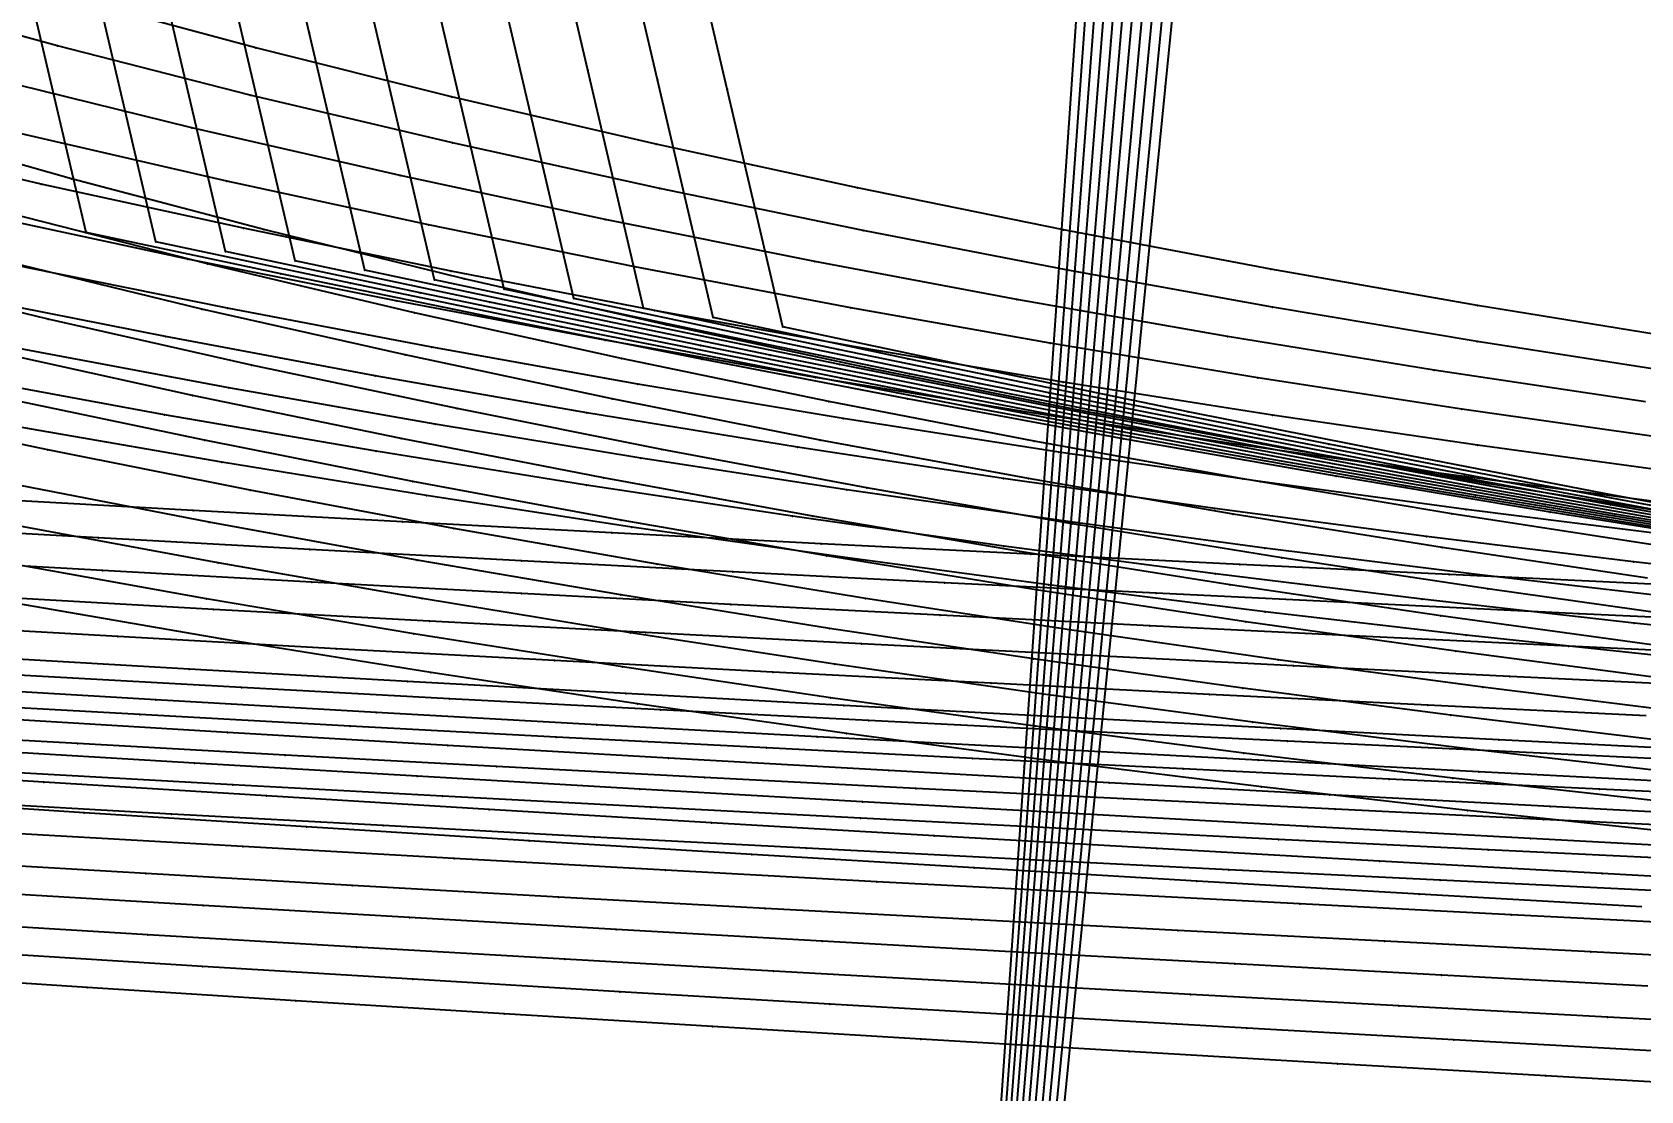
# Model space of a CAD drawing. Extents: x -2408 to 1029, y -526 to 2095.
# Drawn here: x -524.5 to -407.2, y 717.1 to 794.3 of the extents above; entities that cross this region are included whole.
import ezdxf

# ---------------------------------------------------------------- set-up
doc = ezdxf.new("R2010")
doc.units = 0

# ---------------------------------------------------------------- blocks, each defined once
blk = doc.blocks.new(' -30')
at = {"layer": '1'}
for points in [[(-396.053659, 931.804452), (-411.403685, 934.26337), (-426.274865, 936.835461), (-441.581577, 939.689385), (-456.380685, 942.648381), (-471.413172, 945.853884), (-486.126893, 949.211862), (-500.740444, 952.800437), (-514.771686, 956.508654), (-528.17532, 960.30917), (-541.314227, 964.2933), (-555.126614, 968.744174), (-569.740519, 973.715217), (-583.957737, 978.779047)], [(-823.13305, 280.194691), (-838.308092, 280.90181), (-853.695957, 281.63683), (-868.869309, 282.379407), (-884.255389, 283.150527), (-899.427008, 283.928857), (-914.811212, 284.736362), (-929.981001, 285.55068), (-945.363241, 286.394851), (-960.743683, 287.25764), (-963.327179, 287.404404), (-976.123836, 288.13901), (-991.099742, 289.014787), (-1006.47788, 289.931065), (-1021.716095, 290.854397)]]:
    blk.add_lwpolyline(points, dxfattribs=at)
at = {"layer": '14'}
for points in [[(-397.404225, 944.866379), (-412.236711, 947.281491), (-427.323349, 949.931627), (-442.44033, 952.79284), (-457.450906, 955.84313), (-472.142353, 959.03132), (-487.065367, 962.493344), (-501.333273, 966.054996), (-514.185635, 969.509442), (-527.138064, 973.245119), (-540.608778, 977.389345), (-554.715743, 981.995033), (-569.19848, 986.9827), (-583.328373, 992.069288)], [(-826.64904, 293.070568), (-841.915902, 293.786813), (-857.181859, 294.520879), (-872.446892, 295.272833), (-887.710977, 296.042747), (-902.974095, 296.830689), (-918.236184, 297.636729), (-933.497299, 298.460939), (-948.757382, 299.303388), (-962.604523, 300.083733), (-964.01641, 300.164145), (-981.023189, 301.145206), (-996.243732, 302.041932), (-1011.349801, 302.947855)]]:
    blk.add_lwpolyline(points, dxfattribs=at)
at = {"layer": '2'}
blk.add_point((-336.560745, -221.276855), dxfattribs=at)
blk.add_point((-336.560745, -221.276855), dxfattribs=at)
at = {"layer": '3'}
for p in [(-501.333273, 966.054996), (-487.065367, 962.493344), (-472.142353, 959.03132), (-514.771686, 956.508654), (-457.450906, 955.84313), (-500.740444, 952.800437), (-442.44033, 952.79284), (-486.126893, 949.211862), (-427.323349, 949.931627), (-412.236711, 947.281491), (-471.413172, 945.853884), (-456.380685, 942.648381), (-441.581577, 939.689385), (-426.274865, 936.835461), (-411.403685, 934.26337), (-933.497299, 298.460939), (-918.236184, 297.636729), (-902.974095, 296.830689), (-887.710977, 296.042747), (-872.446892, 295.272833), (-857.181859, 294.520879), (-841.915902, 293.786813), (-929.981001, 285.55068), (-914.811212, 284.736362), (-899.427008, 283.928857), (-884.255389, 283.150527), (-868.869309, 282.379407), (-853.695957, 281.63683), (-838.308092, 280.90181), (-322.368478, -224.291877), (-265.77405, -225.938686), (-306.992465, -227.457526), (-291.672102, -230.516738), (-276.671849, -233.412617), (-260.948985, -236.325204), (-245.413768, -239.056234), (-229.812285, -241.661319), (-267.028291, -244.076713), (-268.148308, -260.273691), (-269.386474, -278.179268)]:
    blk.add_point(p, dxfattribs=at)
at = {"layer": '8'}
for points in [[(-249.091949, 15.307263), (-250.517034, -5.301401), (-251.7552, -23.206977), (-252.875217, -39.403948), (-254.129457, -57.541968), (-255.491074, -77.232818), (-256.933227, -98.088314), (-258.429068, -119.720211), (-259.951754, -141.740336), (-261.474439, -163.760443), (-262.970281, -185.392358), (-264.412433, -206.247836), (-265.77405, -225.938686), (-267.028291, -244.076713), (-268.148308, -260.273691), (-269.386474, -278.179268), (-270.434573, -293.336208), (-270.811558, -298.787918)], [(-336.560745, -221.276855), (-340.616566, -203.935458), (-344.339424, -188.01771), (-347.906597, -172.765615), (-351.629455, -156.847865), (-355.048966, -142.227126), (-355.685272, -139.506483)], [(-166.634769, -251.123543), (-182.830753, -248.856042), (-198.130621, -246.609965), (-213.177537, -244.311816), (-229.812285, -241.661319), (-245.413768, -239.056234), (-260.948985, -236.325204), (-276.671849, -233.412617), (-291.672102, -230.516738), (-306.992465, -227.457526), (-322.368478, -224.291877), (-336.560745, -221.276855)]]:
    blk.add_lwpolyline(points, dxfattribs=at)
blk = doc.blocks.new(' -31')
at = {"layer": '1'}
for points in [[(-398.829462, 929.710128), (-414.104112, 932.080051), (-429.340398, 934.632458), (-444.573538, 937.382133), (-459.532115, 940.276712), (-474.660789, 943.4037), (-489.745621, 946.738157), (-504.847878, 950.31615), (-519.244453, 953.981276), (-532.483017, 957.599548), (-546.168244, 961.610386), (-560.347986, 966.041115), (-574.789409, 970.814433), (-589.384613, 975.878556)], [(-815.923408, 277.448584), (-830.949565, 278.148891), (-846.294832, 278.880578), (-861.319423, 279.613387), (-876.663651, 280.378803), (-891.686577, 281.145113), (-907.02969, 281.945307), (-922.050825, 282.746123), (-937.392746, 283.582062), (-952.411943, 284.418389), (-967.856844, 285.297319), (-968.425064, 285.330029), (-982.873946, 286.170219), (-997.985334, 287.066471), (-1013.000426, 287.973625)]]:
    blk.add_lwpolyline(points, dxfattribs=at)
at = {"layer": '14'}
for points in [[(-396.963772, 942.272319), (-412.258262, 944.64703), (-427.195375, 947.150038), (-442.100141, 949.837558), (-457.037814, 952.72937), (-471.868929, 955.798982), (-486.989281, 959.135682), (-501.729823, 962.619821), (-515.796799, 966.197261), (-529.017298, 969.817513), (-542.340669, 973.724314), (-556.197772, 978.04769), (-570.71022, 982.841463), (-585.017713, 987.808352)], [(-816.991055, 290.211347), (-832.422151, 290.932552), (-847.852374, 291.670628), (-863.281695, 292.425844), (-878.710086, 293.198464), (-894.137517, 293.988756), (-909.563961, 294.796985), (-924.989389, 295.623417), (-940.413771, 296.46832), (-955.837078, 297.331958), (-967.695694, 298.008938), (-971.259283, 298.214599), (-986.267518, 299.092049), (-1001.639416, 300.008829), (-1016.883783, 300.934514)]]:
    blk.add_lwpolyline(points, dxfattribs=at)
at = {"layer": '2'}
blk.add_point((-331.480751, -221.276855), dxfattribs=at)
blk.add_point((-331.480751, -221.276855), dxfattribs=at)
at = {"layer": '3'}
for p in [(-515.796799, 966.197261), (-501.729823, 962.619821), (-486.989281, 959.135682), (-471.868929, 955.798982), (-457.037814, 952.72937), (-504.847878, 950.31615), (-442.100141, 949.837558), (-489.745621, 946.738157), (-427.195375, 947.150038), (-412.258262, 944.64703), (-474.660789, 943.4037), (-459.532115, 940.276712), (-444.573538, 937.382133), (-429.340398, 934.632458), (-414.104112, 932.080051), (-940.413771, 296.46832), (-924.989389, 295.623417), (-909.563961, 294.796985), (-894.137517, 293.988756), (-878.710086, 293.198464), (-863.281695, 292.425844), (-847.852374, 291.670628), (-832.422151, 290.932552), (-937.392746, 283.582062), (-922.050825, 282.746123), (-907.02969, 281.945307), (-891.686577, 281.145113), (-876.663651, 280.378803), (-861.319423, 279.613387), (-846.294832, 278.880578), (-830.949565, 278.148891), (-264.425436, -214.549616), (-317.288484, -224.291877), (-301.912471, -227.457526), (-286.592108, -230.516738), (-271.591854, -233.412617), (-265.855252, -234.194881), (-255.868991, -236.325204), (-240.333774, -239.056234), (-224.732291, -241.661319), (-267.159901, -252.120389), (-268.310493, -267.929205)]:
    blk.add_point(p, dxfattribs=at)
at = {"layer": '8'}
for points in [[(-247.440948, 18.812463), (-248.974359, -2.25617), (-250.306644, -20.561388), (-251.511798, -37.119862), (-252.861378, -55.662707), (-254.326498, -75.793048), (-255.878275, -97.114022), (-257.487822, -119.228744), (-259.126252, -141.740322), (-260.220324, -156.772558), (-261.305836, -171.687183), (-262.899335, -193.581419), (-264.425436, -214.549616), (-265.855252, -234.194881), (-267.159901, -252.120389), (-268.310493, -267.929205), (-269.555052, -285.029088), (-270.549095, -298.686962), (-270.811558, -302.293129)], [(-331.480751, -221.276855), (-335.536572, -203.935458), (-339.259429, -188.01771), (-342.826603, -172.765615), (-346.54946, -156.847865), (-349.968972, -142.227126), (-350.605278, -139.506483)], [(-161.554775, -251.123543), (-177.750759, -248.856042), (-193.050627, -246.609965), (-208.097543, -244.311816), (-224.732291, -241.661319), (-240.333774, -239.056234), (-255.868991, -236.325204), (-271.591854, -233.412617), (-286.592108, -230.516738), (-301.912471, -227.457526), (-317.288484, -224.291877), (-331.480751, -221.276855)]]:
    blk.add_lwpolyline(points, dxfattribs=at)
blk = doc.blocks.new(' -32')
at = {"layer": '1'}
for points in [[(-399.844287, 927.384717), (-414.803302, 929.614027), (-430.051563, 932.063891), (-444.974561, 934.643978), (-460.159516, 937.459765), (-475.329718, 940.46866), (-490.438671, 943.667962), (-505.246509, 947.01138), (-520.259273, 950.641022), (-534.100492, 954.235688), (-547.398689, 957.94196), (-561.10481, 962.021127), (-575.21923, 966.479684), (-589.872546, 971.357826)], [(-819.647727, 275.208778), (-835.059173, 275.939517), (-850.225541, 276.673821), (-865.636636, 277.435861), (-880.801455, 278.201807), (-896.212141, 278.99698), (-911.375219, 279.796369), (-926.785364, 280.626483), (-941.946547, 281.461052), (-956.984562, 282.306893), (-972.143688, 283.178197), (-973.526001, 283.258591), (-987.301727, 284.068227), (-1002.509101, 284.979815), (-1017.665, 285.905585)]]:
    blk.add_lwpolyline(points, dxfattribs=at)
at = {"layer": '14'}
for points in [[(-399.971671, 940.234413), (-415.383167, 942.557516), (-430.463586, 945.010559), (-445.815583, 947.699182), (-460.565213, 950.47251), (-475.844833, 953.545542), (-490.789908, 956.749211), (-505.984376, 960.227143), (-520.489401, 963.793843), (-534.125688, 967.402369), (-547.869195, 971.30855), (-562.163671, 975.645597), (-576.51792, 980.265068), (-591.27833, 985.269421)], [(-817.920583, 287.841749), (-833.196983, 288.564909), (-848.472609, 289.30329), (-863.747389, 290.057343), (-879.021247, 290.827515), (-894.294226, 291.614262), (-909.566251, 292.418033), (-924.837249, 293.239277), (-940.107261, 294.078448), (-955.376213, 294.935996), (-970.64405, 295.81237), (-972.787704, 295.936947), (-988.06349, 296.835856), (-1003.288751, 297.750438), (-1018.398306, 298.674929)]]:
    blk.add_lwpolyline(points, dxfattribs=at)
at = {"layer": '2'}
blk.add_point((-326.400757, -221.276855), dxfattribs=at)
blk.add_point((-326.400757, -221.276855), dxfattribs=at)
at = {"layer": '3'}
for p in [(-505.984376, 960.227143), (-490.789908, 956.749211), (-475.844833, 953.545542), (-460.565213, 950.47251), (-505.246509, 947.01138), (-445.815583, 947.699182), (-430.463586, 945.010559), (-490.438671, 943.667962), (-415.383167, 942.557516), (-475.329718, 940.46866), (-460.159516, 937.459765), (-444.974561, 934.643978), (-430.051563, 932.063891), (-414.803302, 929.614027), (-940.107261, 294.078448), (-924.837249, 293.239277), (-909.566251, 292.418033), (-894.294226, 291.614262), (-879.021247, 290.827515), (-863.747389, 290.057343), (-848.472609, 289.30329), (-833.196983, 288.564909), (-941.946547, 281.461052), (-926.785364, 280.626483), (-911.375219, 279.796369), (-896.212141, 278.99698), (-880.801455, 278.201807), (-865.636636, 277.435861), (-850.225541, 276.673821), (-835.059173, 275.939517), (-263.974293, -216.139193), (-312.208475, -224.291882), (-296.832457, -227.457534), (-281.512092, -230.516747), (-266.511837, -233.412627), (-265.505117, -236.213355), (-250.788973, -236.325215), (-235.253757, -239.056245), (-266.901932, -254.530213), (-268.133807, -270.684167)]:
    blk.add_point(p, dxfattribs=at)
at = {"layer": '8'}
for points in [[(-245.789948, 22.317662), (-247.431685, 0.789055), (-248.858088, -17.915799), (-250.148379, -34.835779), (-251.5933, -53.783461), (-253.161923, -74.35329), (-254.823324, -96.139745), (-256.546576, -118.737277), (-257.7145, -134.052625), (-258.887006, -149.428053), (-260.054931, -164.7434), (-261.20911, -179.878509), (-262.340382, -194.713218), (-263.974293, -216.139193), (-265.505117, -236.213355), (-266.901932, -254.530213), (-268.133807, -270.684167), (-269.466287, -288.157381), (-270.530553, -302.113426), (-270.811558, -305.798321)], [(-326.400757, -221.276855), (-330.456578, -203.935458), (-334.179435, -188.01771), (-337.746609, -172.765615), (-341.469466, -156.847865), (-344.888978, -142.227126), (-345.525284, -139.506483)], [(-156.474762, -251.123543), (-172.670744, -248.856046), (-187.970611, -246.609971), (-203.017526, -244.311824), (-219.652273, -241.661329), (-235.253757, -239.056245), (-250.788973, -236.325215), (-266.511837, -233.412627), (-281.512092, -230.516747), (-296.832457, -227.457534), (-312.208475, -224.291882), (-326.400757, -221.276855)]]:
    blk.add_lwpolyline(points, dxfattribs=at)
blk = doc.blocks.new(' -33')
at = {"layer": '1'}
for points in [[(-396.161124, 924.456386), (-411.471937, 926.602703), (-426.503549, 928.875255), (-441.778957, 931.360131), (-456.754608, 933.976534), (-471.712141, 936.776142), (-486.620633, 939.751851), (-501.61909, 942.930526), (-516.447879, 946.280897), (-531.000714, 949.809138), (-545.149032, 953.489389), (-559.232663, 957.409186), (-573.264929, 961.57915), (-587.762905, 966.154363)], [(-823.870654, 272.99504), (-839.063048, 273.727273), (-854.356761, 274.478567), (-869.649699, 275.244669), (-884.841734, 276.021034), (-900.133067, 276.818529), (-915.325372, 277.62744), (-930.614924, 278.458806), (-945.80732, 279.302658), (-961.094837, 280.170434), (-976.434246, 281.060689), (-978.624878, 281.189423), (-991.71952, 281.967344), (-1007.164945, 282.902977), (-1022.447957, 283.846779)]]:
    blk.add_lwpolyline(points, dxfattribs=at)
at = {"layer": '14'}
for points in [[(-398.165327, 937.546163), (-413.369318, 939.71775), (-428.236572, 942.007384), (-443.388669, 944.516945), (-457.925801, 947.099433), (-473.668786, 950.09661), (-488.719117, 953.158344), (-503.428249, 956.33899), (-518.394975, 959.792511), (-532.655752, 963.323), (-546.027894, 966.87797), (-560.157262, 970.903811), (-574.216292, 975.171093), (-588.977959, 979.915293)], [(-821.735482, 285.607619), (-837.493821, 286.365973), (-853.251364, 287.139351), (-869.007989, 287.928438), (-884.76369, 288.733921), (-900.51842, 289.556488), (-916.272132, 290.396824), (-932.024821, 291.255619), (-947.776362, 292.133555), (-963.526749, 293.03132), (-977.878342, 293.867264), (-979.275935, 293.949603), (-994.644828, 294.866065), (-1010.328878, 295.821017)]]:
    blk.add_lwpolyline(points, dxfattribs=at)
at = {"layer": '2'}
blk.add_point((-321.320724, -221.276855), dxfattribs=at)
blk.add_point((-321.320724, -221.276855), dxfattribs=at)
at = {"layer": '3'}
for p in [(-503.428249, 956.33899), (-488.719117, 953.158344), (-473.668786, 950.09661), (-457.925801, 947.099433), (-516.447879, 946.280897), (-443.388669, 944.516945), (-501.61909, 942.930526), (-428.236572, 942.007384), (-486.620633, 939.751851), (-413.369318, 939.71775), (-471.712141, 936.776142), (-456.754608, 933.976534), (-441.778957, 931.360131), (-426.503549, 928.875255), (-411.471937, 926.602703), (-932.024821, 291.255619), (-916.272132, 290.396824), (-900.51842, 289.556488), (-884.76369, 288.733921), (-869.007989, 287.928438), (-853.251364, 287.139351), (-837.493821, 286.365973), (-930.614924, 278.458806), (-915.325372, 277.62744), (-900.133067, 276.818529), (-884.841734, 276.021034), (-869.649699, 275.244669), (-854.356761, 274.478567), (-839.063048, 273.727273), (-307.128473, -224.291874), (-264.080931, -224.736985), (-291.752464, -227.457523), (-276.432103, -230.516735), (-261.431851, -233.412614), (-245.708988, -236.325202), (-230.173771, -239.056233), (-265.668809, -244.687776), (-267.102846, -262.705647), (-268.350071, -278.376337)]:
    blk.add_point(p, dxfattribs=at)
at = {"layer": '8'}
for points in [[(-244.138947, 25.822864), (-245.889011, 3.834284), (-247.409532, -15.270209), (-248.784961, -32.551696), (-250.325221, -51.904208), (-251.997346, -72.913517), (-253.768371, -95.165453), (-254.987718, -110.485866), (-256.226601, -126.051733), (-257.475252, -141.740326), (-258.723902, -157.42892), (-259.962785, -172.994787), (-261.182132, -188.3152), (-262.372177, -203.26745), (-264.080931, -224.736985), (-265.668809, -244.687776), (-267.102846, -262.705647), (-268.350071, -278.376337), (-269.665469, -294.903566), (-270.811558, -309.303532)], [(-321.320724, -221.276855), (-325.376546, -203.935458), (-329.099403, -188.01771), (-332.666576, -172.765615), (-336.389434, -156.847865), (-339.808945, -142.227126), (-340.445251, -139.506483)], [(-151.394768, -251.123543), (-167.590753, -248.856042), (-182.890622, -246.609964), (-197.937539, -244.311815), (-214.572287, -241.661318), (-230.173771, -239.056233), (-245.708988, -236.325202), (-261.431851, -233.412614), (-276.432103, -230.516735), (-291.752464, -227.457523), (-307.128473, -224.291874), (-321.320724, -221.276855)]]:
    blk.add_lwpolyline(points, dxfattribs=at)
blk = doc.blocks.new(' -34')
at = {"layer": '1'}
for points in [[(-399.514214, 922.532332), (-414.904185, 924.635162), (-430.255784, 926.898214), (-445.596956, 929.331986), (-460.683874, 931.902477), (-475.964371, 934.69203), (-490.718995, 937.562037), (-505.93053, 940.705243), (-520.913507, 944.004726), (-536.03449, 947.564893), (-550.517715, 951.218091), (-564.581737, 955.018842), (-578.356641, 958.999216), (-592.684289, 963.396074)], [(-827.12935, 270.74248), (-842.559285, 271.496821), (-857.967792, 272.263431), (-873.396347, 273.0452), (-888.805845, 273.840977), (-904.232803, 274.653487), (-919.643145, 275.481778), (-935.068277, 276.328321), (-950.479376, 277.192315), (-965.902415, 278.076199), (-980.941786, 278.957607), (-983.722153, 279.122696), (-996.362457, 279.881488), (-1011.407143, 280.801932)]]:
    blk.add_lwpolyline(points, dxfattribs=at)
at = {"layer": '14'}
for points in [[(-397.27343, 935.047198), (-412.229932, 937.082629), (-427.164444, 939.273587), (-442.431576, 941.683226), (-457.313958, 944.204658), (-472.240801, 946.912364), (-487.059718, 949.781816), (-502.20366, 952.901265), (-516.950874, 956.128368), (-531.651047, 959.561811), (-546.292898, 963.232399), (-560.020345, 966.931315), (-573.867632, 970.917508), (-588.30422, 975.33142)], [(-827.553705, 283.477979), (-843.475616, 284.257496), (-859.396668, 285.051278), (-875.316845, 285.860235), (-891.23609, 286.68528), (-907.154347, 287.527322), (-923.071561, 288.387272), (-938.987676, 289.266041), (-954.902674, 290.164542), (-970.816422, 291.083681), (-982.968521, 291.800079), (-986.728904, 292.02437), (-1002.269379, 292.964334), (-1018.08365, 293.940939)]]:
    blk.add_lwpolyline(points, dxfattribs=at)
at = {"layer": '2'}
blk.add_point((-316.240749, -221.276855), dxfattribs=at)
blk.add_point((-316.240749, -221.276855), dxfattribs=at)
at = {"layer": '3'}
for p in [(-516.950874, 956.128368), (-502.20366, 952.901265), (-487.059718, 949.781816), (-472.240801, 946.912364), (-457.313958, 944.204658), (-442.431576, 941.683226), (-505.93053, 940.705243), (-427.164444, 939.273587), (-490.718995, 937.562037), (-412.229932, 937.082629), (-475.964371, 934.69203), (-460.683874, 931.902477), (-445.596956, 929.331986), (-430.255784, 926.898214), (-414.904185, 924.635162), (-938.987676, 289.266041), (-923.071561, 288.387272), (-907.154347, 287.527322), (-891.23609, 286.68528), (-875.316845, 285.860235), (-859.396668, 285.051278), (-843.475616, 284.257496), (-935.068277, 276.328321), (-919.643145, 275.481778), (-904.232803, 274.653487), (-888.805845, 273.840977), (-873.396347, 273.0452), (-857.967792, 272.263431), (-842.559285, 271.496821), (-320.296567, -203.935457), (-261.84979, -204.554513), (-263.072007, -219.318355), (-302.048475, -224.291878), (-286.672459, -227.457528), (-271.352096, -230.51674), (-256.351841, -233.412619), (-240.628978, -236.325205), (-225.093761, -239.056236), (-264.80485, -240.25033), (-266.385993, -259.349846), (-267.780435, -276.194096)]:
    blk.add_point(p, dxfattribs=at)
at = {"layer": '8'}
for points in [[(-242.487946, 29.328063), (-244.346337, 6.879511), (-245.960977, -12.624626), (-247.421543, -30.267621), (-249.057143, -50.024955), (-250.83277, -71.473753), (-252.71342, -94.191172), (-254.008244, -109.832075), (-255.323811, -125.723547), (-256.649752, -141.740332), (-257.975693, -157.757118), (-259.29126, -173.64859), (-260.586084, -189.289493), (-261.84979, -204.554513), (-263.072007, -219.318355), (-264.80485, -240.25033), (-266.385993, -259.349846), (-267.780435, -276.194096), (-268.953167, -290.36018), (-270.11142, -304.351371), (-270.811558, -312.808723)], [(-316.240749, -221.276855), (-320.296567, -203.935457), (-324.019421, -188.017707), (-327.586591, -172.765611), (-331.309445, -156.847861), (-334.728952, -142.227123), (-335.365257, -139.506483)], [(-146.314764, -251.123543), (-162.510747, -248.856043), (-177.810615, -246.609965), (-192.85753, -244.311817), (-209.492278, -241.66132), (-225.093761, -239.056236), (-240.628978, -236.325205), (-256.351841, -233.412619), (-271.352096, -230.51674), (-286.672459, -227.457528), (-302.048475, -224.291878), (-316.240749, -221.276855)]]:
    blk.add_lwpolyline(points, dxfattribs=at)
blk = doc.blocks.new(' -35')
at = {"layer": '1'}
for points in [[(-398.82035, 920.106373), (-413.806398, 922.061178), (-429.117689, 924.214545), (-444.394414, 926.525972), (-459.656309, 929.005658), (-474.652752, 931.615779), (-489.854663, 934.440074), (-505.039792, 937.44282), (-520.171583, 940.621769), (-535.139632, 943.962219), (-550.179271, 947.552343), (-564.687605, 951.275287), (-579.084588, 955.230128), (-593.413641, 959.423363)], [(-821.976648, 268.197837), (-837.401858, 268.977573), (-852.805685, 269.769164), (-868.22956, 270.575636), (-883.634603, 271.395855), (-899.056869, 272.232659), (-914.463003, 273.085155), (-929.883364, 273.955878), (-945.290388, 274.844118), (-960.708578, 275.752349), (-976.169137, 276.683642), (-978.690796, 276.837521), (-991.584844, 277.632981), (-1006.635907, 278.579462), (-1022.04916, 279.567721)]]:
    blk.add_lwpolyline(points, dxfattribs=at)
at = {"layer": '14'}
for points in [[(-399.50526, 932.993672), (-414.870026, 935.023422), (-430.212965, 937.211806), (-445.20275, 939.511353), (-460.495367, 942.028679), (-475.834789, 944.735337), (-491.0641, 947.608372), (-506.25921, 950.66034), (-521.098031, 953.822349), (-536.213614, 957.25268), (-551.27341, 960.91653), (-565.396014, 964.608791), (-579.64267, 968.598995), (-594.495935, 973.029855)], [(-822.379635, 280.934034), (-838.296942, 281.739734), (-854.213423, 282.559297), (-870.129014, 283.393713), (-886.043694, 284.243975), (-901.957324, 285.111069), (-917.869881, 285.995987), (-933.781303, 286.899721), (-949.691567, 287.823262), (-965.600536, 288.767596), (-977.915268, 289.51355), (-983.780599, 289.873569), (-998.494679, 290.790191), (-1014.308419, 291.795327)]]:
    blk.add_lwpolyline(points, dxfattribs=at)
at = {"layer": '2'}
blk.add_point((-311.160736, -221.276855), dxfattribs=at)
blk.add_point((-311.160736, -221.276855), dxfattribs=at)
at = {"layer": '3'}
for p in [(-506.25921, 950.66034), (-491.0641, 947.608372), (-475.834789, 944.735337), (-460.495367, 942.028679), (-445.20275, 939.511353), (-505.039792, 937.44282), (-430.212965, 937.211806), (-414.870026, 935.023422), (-489.854663, 934.440074), (-474.652752, 931.615779), (-459.656309, 929.005658), (-444.394414, 926.525972), (-429.117689, 924.214545), (-413.806398, 922.061178), (-933.781303, 286.899721), (-917.869881, 285.995987), (-901.957324, 285.111069), (-886.043694, 284.243975), (-870.129014, 283.393713), (-854.213423, 282.559297), (-838.296942, 281.739734), (-929.883364, 273.955878), (-914.463003, 273.085155), (-899.056869, 272.232659), (-883.634603, 271.395855), (-868.22956, 270.575636), (-852.805685, 269.769164), (-837.401858, 268.977573), (-315.216557, -203.935458), (-261.980308, -213.446678), (-296.96848, -224.291875), (-281.592471, -227.457524), (-263.247697, -228.209348), (-266.272111, -230.516736), (-251.271859, -233.412615), (-235.548997, -236.325202), (-265.032149, -248.994827), (-266.643717, -267.766516)]:
    blk.add_point(p, dxfattribs=at)
at = {"layer": '8'}
for points in [[(-240.836945, 32.833264), (-242.44851, 14.061596), (-244.044753, -4.531601), (-245.520477, -21.720981), (-247.193789, -41.211876), (-249.027639, -62.572738), (-250.984981, -85.37205), (-252.340186, -101.157612), (-253.722836, -117.262846), (-255.121949, -133.559853), (-256.526553, -149.92081), (-257.925666, -166.217818), (-259.308315, -182.323052), (-260.663519, -198.108596), (-261.980308, -213.446678), (-263.247697, -228.209348), (-265.032149, -248.994827), (-266.643717, -267.766516), (-268.045345, -284.092825), (-269.523585, -301.311504), (-270.725571, -315.31235), (-270.811558, -316.313934)], [(-311.160736, -221.276855), (-315.216557, -203.935458), (-318.939414, -188.01771), (-322.506588, -172.765615), (-326.229445, -156.847865), (-329.648957, -142.227126), (-330.285263, -139.506483)], [(-141.23477, -251.123543), (-157.430757, -248.856042), (-172.730628, -246.609964), (-187.777546, -244.311815), (-204.412296, -241.661318), (-220.01378, -239.056233), (-235.548997, -236.325202), (-251.271859, -233.412615), (-266.272111, -230.516736), (-281.592471, -227.457524), (-296.96848, -224.291875), (-311.160736, -221.276855)]]:
    blk.add_lwpolyline(points, dxfattribs=at)
blk = doc.blocks.new(' -36')
at = {"layer": '1'}
for points in [[(-396.395733, 917.519407), (-411.829852, 919.429536), (-426.746109, 921.42217), (-441.971365, 923.609247), (-456.844676, 925.900884), (-472.038766, 928.406724), (-486.859441, 931.017239), (-501.714928, 933.803816), (-516.474197, 936.74178), (-531.401999, 939.886106), (-546.088026, 943.170944), (-560.933354, 946.717948), (-575.51271, 950.448781), (-589.957954, 954.406344)], [(-816.52521, 265.509732), (-831.58075, 266.27441), (-846.6327, 267.049545), (-861.68706, 267.836459), (-876.741146, 268.636017), (-891.794168, 269.44919), (-906.850228, 270.277237), (-921.901515, 271.120735), (-936.959364, 271.981267), (-952.008733, 272.858967), (-967.056983, 273.755495), (-982.220425, 274.679151), (-983.788986, 274.775867), (-997.266246, 275.615844), (-1012.481967, 276.583209)]]:
    blk.add_lwpolyline(points, dxfattribs=at)
at = {"layer": '14'}
for points in [[(-397.588718, 930.452938), (-413.025949, 932.390924), (-428.067692, 934.42966), (-442.750242, 936.567781), (-458.461796, 939.023666), (-473.43249, 941.532095), (-488.453137, 944.221019), (-503.363575, 947.064247), (-517.912664, 950.005968), (-533.463402, 953.339242), (-548.262858, 956.720712), (-563.008501, 960.325957), (-577.495392, 964.129015), (-592.109715, 968.236476)], [(-823.670968, 278.587777), (-839.752134, 279.410694), (-855.832473, 280.246393), (-871.911987, 281.096108), (-887.990566, 281.961069), (-904.068135, 282.842505), (-920.144584, 283.741645), (-936.219915, 284.659723), (-952.294017, 285.597968), (-968.366778, 286.557607), (-983.0056, 287.451363), (-986.733999, 287.682118), (-1001.650603, 288.617989), (-1017.626655, 289.641344)]]:
    blk.add_lwpolyline(points, dxfattribs=at)
at = {"layer": '2'}
blk.add_point((-306.080742, -221.276855), dxfattribs=at)
blk.add_point((-306.080742, -221.276855), dxfattribs=at)
at = {"layer": '3'}
for p in [(-503.363575, 947.064247), (-488.453137, 944.221019), (-473.43249, 941.532095), (-458.461796, 939.023666), (-516.474197, 936.74178), (-442.750242, 936.567781), (-501.714928, 933.803816), (-428.067692, 934.42966), (-413.025949, 932.390924), (-486.859441, 931.017239), (-472.038766, 928.406724), (-456.844676, 925.900884), (-441.971365, 923.609247), (-426.746109, 921.42217), (-411.829852, 919.429536), (-936.219915, 284.659723), (-920.144584, 283.741645), (-904.068135, 282.842505), (-887.990566, 281.961069), (-871.911987, 281.096108), (-855.832473, 280.246393), (-839.752134, 279.410694), (-936.959364, 271.981267), (-921.901515, 271.120735), (-906.850228, 270.277237), (-891.794168, 269.44919), (-876.741146, 268.636017), (-861.68706, 267.836459), (-846.6327, 267.049545), (-831.58075, 266.27441), (-310.136563, -203.935458), (-260.805016, -207.128642), (-262.169719, -222.497487), (-291.888475, -224.291877), (-276.512462, -227.457526), (-261.192099, -230.516738), (-246.191845, -233.412617), (-230.468982, -236.325204), (-263.476516, -237.214223), (-265.302798, -257.781224), (-266.933636, -276.147211)]:
    blk.add_point(p, dxfattribs=at)
at = {"layer": '8'}
for points in [[(-239.185944, 36.338463), (-240.886274, 17.189884), (-242.570439, -1.77664), (-244.127446, -19.311158), (-245.892923, -39.193402), (-247.827782, -60.983167), (-249.192486, -76.352029), (-250.603517, -92.242608), (-252.049292, -108.524472), (-253.51823, -125.067175), (-254.99875, -141.740326), (-256.479271, -158.413477), (-257.94821, -174.956199), (-259.393985, -191.238064), (-260.805016, -207.128642), (-262.169719, -222.497487), (-263.476516, -237.214223), (-265.302798, -257.781224), (-266.933636, -276.147211), (-268.329949, -291.872041), (-269.759317, -307.96913), (-270.811558, -319.819126)], [(-306.080742, -221.276855), (-310.136563, -203.935458), (-313.85942, -188.01771), (-317.426594, -172.765615), (-321.149451, -156.847865), (-324.568963, -142.227126), (-325.205269, -139.506483)], [(-136.154766, -251.123543), (-152.35075, -248.856042), (-167.650618, -246.609965), (-182.697534, -244.311816), (-199.332282, -241.661319), (-214.933765, -239.056234), (-230.468982, -236.325204), (-246.191845, -233.412617), (-261.192099, -230.516738), (-276.512462, -227.457526), (-291.888475, -224.291877), (-306.080742, -221.276855)]]:
    blk.add_lwpolyline(points, dxfattribs=at)
blk = doc.blocks.new(' -37')
at = {"layer": '1'}
for points in [[(-398.842883, 915.550035), (-414.151465, 917.391644), (-429.319369, 919.362242), (-444.589947, 921.496176), (-459.458358, 923.7234), (-474.683193, 926.162767), (-489.518295, 928.701425), (-504.686977, 931.4682), (-519.353713, 934.30624), (-534.946434, 937.500046), (-549.536998, 940.671178), (-565.043626, 944.260929), (-579.719997, 947.898719), (-594.142438, 951.72686)], [(-827.43457, 263.779673), (-842.465873, 264.58011), (-857.529744, 265.393614), (-872.563383, 266.217868), (-887.625836, 267.057193), (-902.66169, 267.909603), (-917.722421, 268.779092), (-932.760292, 269.663929), (-947.819032, 270.567764), (-962.876601, 271.490607), (-978.261072, 272.454393), (-978.755493, 272.485733), (-993.316086, 273.418278), (-1008.568479, 274.415565), (-1023.620887, 275.418943)]]:
    blk.add_lwpolyline(points, dxfattribs=at)
at = {"layer": '14'}
for points in [[(-385.35464, 926.820901), (-400.821339, 928.566949), (-415.920977, 930.41601), (-431.351645, 932.455452), (-446.76127, 934.648276), (-461.801489, 936.944287), (-477.162716, 939.454594), (-492.576146, 942.148461), (-507.877097, 945.000931), (-523.145764, 948.02499), (-538.043217, 951.149056), (-553.237313, 954.534323), (-568.379553, 958.140841), (-583.259256, 961.944398)], [(-818.474561, 276.024976), (-834.55116, 276.875295), (-850.626972, 277.737901), (-866.701916, 278.614109), (-882.775913, 279.505234), (-898.848881, 280.41259), (-914.92074, 281.337493), (-930.991411, 282.281258), (-947.060813, 283.245199), (-963.128866, 284.230631), (-977.952042, 285.159988), (-979.19549, 285.23887), (-995.606912, 286.293508), (-1011.599042, 287.344167)]]:
    blk.add_lwpolyline(points, dxfattribs=at)
at = {"layer": '2'}
blk.add_point((-301.000748, -221.276855), dxfattribs=at)
blk.add_point((-301.000748, -221.276855), dxfattribs=at)
at = {"layer": '3'}
for p in [(-507.877097, 945.000931), (-492.576146, 942.148461), (-477.162716, 939.454594), (-461.801489, 936.944287), (-446.76127, 934.648276), (-504.686977, 931.4682), (-431.351645, 932.455452), (-415.920977, 930.41601), (-489.518295, 928.701425), (-400.821339, 928.566949), (-474.683193, 926.162767), (-459.458358, 923.7234), (-444.589947, 921.496176), (-429.319369, 919.362242), (-414.151465, 917.391644), (-930.991411, 282.281258), (-914.92074, 281.337493), (-898.848881, 280.41259), (-882.775913, 279.505234), (-866.701916, 278.614109), (-850.626972, 277.737901), (-834.55116, 276.875295), (-932.760292, 269.663929), (-917.722421, 268.779092), (-902.66169, 267.909603), (-887.625836, 267.057193), (-872.563383, 266.217868), (-857.529744, 265.393614), (-842.465873, 264.58011), (-305.056569, -203.935458), (-260.282628, -208.415692), (-286.808473, -224.291878), (-261.718578, -224.087089), (-271.432458, -227.457528), (-256.112094, -230.51674), (-241.11184, -233.412619), (-225.388976, -236.325205), (-263.093594, -239.093472), (-265.015213, -260.06528), (-266.731193, -278.792807)]:
    blk.add_point(p, dxfattribs=at)
at = {"layer": '8'}
for points in [[(-237.534943, 39.843662), (-239.324038, 20.318172), (-241.096123, 0.978325), (-242.734414, -16.90134), (-244.592057, -37.174927), (-246.627924, -59.393589), (-248.063873, -75.06497), (-249.548565, -91.268317), (-251.069817, -107.870671), (-252.61544, -124.738998), (-254.173251, -141.74034), (-255.731061, -158.741664), (-257.276686, -175.610009), (-258.797936, -192.212344), (-260.282628, -208.415692), (-261.718578, -224.087089), (-263.093594, -239.093472), (-265.015213, -260.06528), (-266.731193, -278.792807), (-268.200398, -294.827138), (-269.704386, -311.241078), (-270.811558, -323.324318)], [(-301.000748, -221.276855), (-305.056569, -203.935458), (-308.779426, -188.01771), (-312.346599, -172.765615), (-316.069457, -156.847865), (-319.488968, -142.227126), (-320.125275, -139.506483)], [(-131.074762, -251.123543), (-147.270745, -248.856043), (-162.570613, -246.609965), (-177.617529, -244.311817), (-194.252276, -241.66132), (-209.853759, -239.056236), (-225.388976, -236.325205), (-241.11184, -233.412619), (-256.112094, -230.51674), (-271.432458, -227.457528), (-286.808473, -224.291878), (-301.000748, -221.276855)]]:
    blk.add_lwpolyline(points, dxfattribs=at)
blk = doc.blocks.new(' -38')
at = {"layer": '1'}
for points in [[(-398.281011, 913.25799), (-413.319178, 914.989852), (-428.581686, 916.889147), (-443.837055, 918.932134), (-459.06097, 921.119342), (-473.971512, 923.410495), (-489.148766, 925.901077), (-504.021637, 928.502933), (-519.143084, 931.312723), (-534.117269, 934.259495), (-549.17449, 937.395282), (-564.172123, 940.704734), (-579.143841, 944.22643), (-593.828656, 947.92436)], [(-815.181526, 260.71749), (-830.37652, 261.526127), (-845.585904, 262.344741), (-860.779817, 263.173013), (-875.992363, 264.01409), (-891.184919, 264.867131), (-906.400353, 265.735861), (-921.591193, 266.618844), (-936.809316, 267.520333), (-951.998077, 268.438282), (-967.125657, 269.37213), (-982.311907, 270.330567), (-983.854218, 270.429096), (-997.496827, 271.310251), (-1012.929971, 272.327687)]]:
    blk.add_lwpolyline(points, dxfattribs=at)
at = {"layer": '14'}
for points in [[(-397.150632, 925.910454), (-412.241476, 927.652133), (-427.710771, 929.582337), (-442.766392, 931.605115), (-458.197933, 933.830932), (-473.211022, 936.149782), (-488.199541, 938.621876), (-503.243807, 941.267241), (-518.17583, 944.058712), (-533.077899, 947.00955), (-548.345285, 950.207254), (-563.175652, 953.505247), (-577.957604, 957.010234), (-592.476624, 960.693889)], [(-819.741611, 273.677185), (-835.982111, 274.545036), (-852.221875, 275.423964), (-868.46077, 276.315538), (-884.698778, 277.221334), (-900.935768, 278.14292), (-917.171644, 279.081868), (-933.406313, 280.039747), (-949.639681, 281.018131), (-965.871653, 282.018589), (-982.102117, 283.042691), (-983.044128, 283.102875), (-998.761848, 284.119944), (-1014.916418, 285.188645)]]:
    blk.add_lwpolyline(points, dxfattribs=at)
at = {"layer": '2'}
blk.add_point((-295.920734, -221.276855), dxfattribs=at)
blk.add_point((-295.920734, -221.276855), dxfattribs=at)
at = {"layer": '3'}
for p in [(-503.243807, 941.267241), (-488.199541, 938.621876), (-473.211022, 936.149782), (-458.197933, 933.830932), (-442.766392, 931.605115), (-427.710771, 929.582337), (-504.021637, 928.502933), (-412.241476, 927.652133), (-489.148766, 925.901077), (-473.971512, 923.410495), (-459.06097, 921.119342), (-443.837055, 918.932134), (-428.581686, 916.889147), (-413.319178, 914.989852), (-933.406313, 280.039747), (-917.171644, 279.081868), (-900.935768, 278.14292), (-884.698778, 277.221334), (-868.46077, 276.315538), (-852.221875, 275.423964), (-835.982111, 274.545036), (-936.809316, 267.520333), (-921.591193, 266.618844), (-906.400353, 265.735861), (-891.184919, 264.867131), (-875.992363, 264.01409), (-860.779817, 263.173013), (-845.585904, 262.344741), (-830.37652, 261.526127), (-299.976556, -203.935458), (-259.760248, -209.702775), (-281.728478, -224.291875), (-261.267437, -225.676642), (-266.352469, -227.457524), (-251.03211, -230.516736), (-236.031858, -233.412615), (-262.710675, -240.972727), (-264.727634, -262.349369)]:
    blk.add_point(p, dxfattribs=at)
at = {"layer": '8'}
for points in [[(-235.883961, 43.348861), (-237.76182, 23.446463), (-239.621825, 3.733288), (-241.341398, -14.491513), (-243.291205, -35.156448), (-245.42808, -57.804012), (-246.935271, -73.777896), (-248.493625, -90.294034), (-250.090352, -107.216863), (-251.71266, -124.410817), (-253.347759, -141.740336), (-254.982859, -159.069854), (-256.605167, -176.263809), (-258.201892, -193.186618), (-259.760248, -209.702775), (-261.267437, -225.676642), (-262.710675, -240.972727), (-264.727634, -262.349369), (-266.528748, -281.438381), (-268.070848, -297.782258), (-269.649455, -314.513036), (-270.811558, -326.829529)], [(-295.920734, -221.276855), (-299.976556, -203.935458), (-303.699413, -188.01771), (-307.266586, -172.765615), (-310.989444, -156.847865), (-314.408955, -142.227126), (-315.045261, -139.506483)], [(-125.994768, -251.123543), (-142.190756, -248.856042), (-157.490626, -246.609964), (-172.537545, -244.311815), (-189.172294, -241.661318), (-204.773779, -239.056233), (-220.308995, -236.325202), (-236.031858, -233.412615), (-251.03211, -230.516736), (-266.352469, -227.457524), (-281.728478, -224.291875), (-295.920734, -221.276855)]]:
    blk.add_lwpolyline(points, dxfattribs=at)
blk = doc.blocks.new(' -39')
at = {"layer": '1'}
for points in [[(-398.738731, 911.109704), (-413.984858, 912.802302), (-429.224414, 914.632572), (-444.43764, 916.599058), (-459.369995, 918.6681), (-474.544191, 920.916216), (-489.747335, 923.322579), (-504.873214, 925.875688), (-519.739144, 928.542034), (-534.809225, 931.405934), (-549.529295, 934.361248), (-564.535652, 937.543096), (-579.294051, 940.865493), (-594.210439, 944.445963)], [(-826.258502, 259.022408), (-841.573493, 259.874371), (-856.665797, 260.723997), (-871.984208, 261.597933), (-887.075163, 262.471661), (-902.396686, 263.373095), (-917.485887, 264.276339), (-932.810316, 265.210718), (-947.897412, 266.148805), (-962.878123, 267.09964), (-977.962671, 268.077862), (-978.824387, 268.134384), (-993.045834, 269.077448), (-1008.113917, 270.097546), (-1023.194259, 271.138471)]]:
    blk.add_lwpolyline(points, dxfattribs=at)
at = {"layer": '14'}
for points in [[(-385.294686, 922.492053), (-400.769359, 924.101164), (-416.228944, 925.850726), (-431.304898, 927.694329), (-446.730073, 929.724091), (-462.135276, 931.900733), (-477.154961, 934.171595), (-492.514354, 936.651604), (-507.931686, 939.307875), (-523.234368, 942.114068), (-538.506829, 945.083742), (-553.393472, 948.142375), (-568.597582, 951.451346), (-583.754813, 954.965825)], [(-814.523015, 271.094791), (-830.75893, 271.991334), (-846.99412, 272.898358), (-863.228521, 273.817524), (-879.461954, 274.750489), (-895.694355, 275.698916), (-911.925623, 276.664464), (-928.155655, 277.648795), (-944.38435, 278.653568), (-960.611642, 279.680446), (-976.837336, 280.731084), (-977.992783, 280.806866), (-992.716029, 281.78384), (-1008.884321, 282.880176)]]:
    blk.add_lwpolyline(points, dxfattribs=at)
at = {"layer": '2'}
blk.add_point((-290.84074, -221.276855), dxfattribs=at)
blk.add_point((-290.84074, -221.276855), dxfattribs=at)
at = {"layer": '3'}
for p in [(-507.931686, 939.307875), (-492.514354, 936.651604), (-477.154961, 934.171595), (-462.135276, 931.900733), (-446.730073, 929.724091), (-431.304898, 927.694329), (-504.873214, 925.875688), (-416.228944, 925.850726), (-489.747335, 923.322579), (-400.769359, 924.101164), (-474.544191, 920.916216), (-459.369995, 918.6681), (-444.43764, 916.599058), (-429.224414, 914.632572), (-413.984858, 912.802302), (-944.38435, 278.653568), (-928.155655, 277.648795), (-911.925623, 276.664464), (-895.694355, 275.698916), (-879.461954, 274.750489), (-863.228521, 273.817524), (-846.99412, 272.898358), (-830.75893, 271.991334), (-932.810316, 265.210718), (-917.485887, 264.276339), (-902.396686, 263.373095), (-887.075163, 262.471661), (-871.984208, 261.597933), (-856.665797, 260.723997), (-841.573493, 259.874371), (-294.896561, -203.935458), (-259.237861, -210.989847), (-276.648473, -224.291877), (-261.27246, -227.457526), (-260.816295, -227.266246), (-245.952097, -230.516738), (-230.951844, -233.412617), (-262.327753, -242.85199), (-263.758834, -257.60892)]:
    blk.add_point(p, dxfattribs=at)
at = {"layer": '8'}
for points in [[(-234.23296, 46.854062), (-236.199584, 26.574754), (-238.14751, 6.488257), (-239.948365, -12.081686), (-241.99034, -33.137981), (-244.228223, -56.214438), (-245.806656, -72.490819), (-247.438672, -89.31974), (-249.110875, -106.563053), (-250.809869, -124.082627), (-252.522258, -141.740333), (-254.234648, -159.398038), (-255.933641, -176.917613), (-257.605844, -194.160926), (-259.237861, -210.989847), (-260.816295, -227.266246), (-262.327753, -242.85199), (-263.758834, -257.60892), (-265.725459, -277.888233), (-267.435895, -295.525797), (-268.844932, -310.055421), (-270.176667, -323.787917), (-270.811558, -330.33474)], [(-290.84074, -221.276855), (-294.896561, -203.935458), (-298.619419, -188.01771), (-302.186592, -172.765615), (-305.90945, -156.847865), (-309.328961, -142.227126), (-309.965267, -139.506483)], [(-120.914764, -251.123543), (-137.110748, -248.856042), (-152.410616, -246.609965), (-167.457532, -244.311816), (-184.09228, -241.661319), (-199.693763, -239.056234), (-215.22898, -236.325204), (-230.951844, -233.412617), (-245.952097, -230.516738), (-261.27246, -227.457526), (-276.648473, -224.291877), (-290.84074, -221.276855)]]:
    blk.add_lwpolyline(points, dxfattribs=at)
blk = doc.blocks.new(' -40')
at = {"layer": '1'}
for points in [[(-397.73832, 908.8361), (-412.916166, 910.447602), (-427.928258, 912.172961), (-443.076012, 914.046493), (-458.206556, 916.054192), (-473.430864, 918.216233), (-488.521518, 920.504771), (-503.802488, 922.975137), (-518.697682, 925.536679), (-533.712952, 928.276481), (-548.699854, 931.167774), (-563.73113, 934.226303), (-578.64294, 937.434832), (-593.523432, 940.832687)], [(-819.674311, 256.36559), (-834.858713, 257.23699), (-850.057422, 258.118705), (-865.245477, 259.010728), (-880.442857, 259.915671), (-895.634351, 260.834082), (-910.829951, 261.767998), (-926.024601, 262.718507), (-941.218038, 263.687017), (-956.410218, 264.675124), (-971.526668, 265.679355), (-973.796234, 265.832005), (-986.716004, 266.710403), (-1002.186837, 267.783556), (-1017.373125, 268.858191)]]:
    blk.add_lwpolyline(points, dxfattribs=at)
at = {"layer": '14'}
for points in [[(-397.978815, 921.626812), (-413.022022, 923.23768), (-427.674827, 924.933175), (-443.47804, 926.902935), (-458.473322, 928.91115), (-473.864828, 931.117856), (-488.819894, 933.407924), (-503.751794, 935.843521), (-518.745305, 938.444687), (-533.624393, 941.182896), (-548.47564, 944.07202), (-563.714223, 947.200754), (-578.500073, 950.414068), (-593.242419, 953.818497)], [(-827.856095, 269.554958), (-844.086584, 270.492517), (-860.316236, 271.441944), (-876.544977, 272.404987), (-892.772622, 273.383389), (-908.999097, 274.3789), (-925.224293, 275.393266), (-941.448137, 276.428236), (-957.670443, 277.485554), (-972.942734, 278.503036), (-973.891138, 278.566967), (-988.984807, 279.59643), (-1005.151497, 280.72335), (-1021.176554, 281.863026)]]:
    blk.add_lwpolyline(points, dxfattribs=at)
at = {"layer": '2'}
blk.add_point((-285.760746, -221.276855), dxfattribs=at)
blk.add_point((-285.760746, -221.276855), dxfattribs=at)
at = {"layer": '3'}
for p in [(-503.751794, 935.843521), (-488.819894, 933.407924), (-473.864828, 931.117856), (-458.473322, 928.91115), (-443.47804, 926.902935), (-427.674827, 924.933175), (-413.022022, 923.23768), (-503.802488, 922.975137), (-488.521518, 920.504771), (-473.430864, 918.216233), (-458.206556, 916.054192), (-443.076012, 914.046493), (-427.928258, 912.172961), (-412.916166, 910.447602), (-941.448137, 276.428236), (-925.224293, 275.393266), (-908.999097, 274.3789), (-892.772622, 273.383389), (-876.544977, 272.404987), (-860.316236, 271.441944), (-844.086584, 270.492517), (-941.218038, 263.687017), (-926.024601, 262.718507), (-910.829951, 261.767998), (-895.634351, 260.834082), (-880.442857, 259.915671), (-865.245477, 259.010728), (-850.057422, 258.118705), (-834.858713, 257.23699), (-289.816567, -203.935458), (-257.86876, -203.7676), (-259.54819, -220.645512), (-271.568479, -224.291877), (-256.192466, -227.457526), (-240.872103, -230.516738), (-225.871849, -233.412617), (-261.164617, -236.890248), (-262.704046, -252.361178), (-264.152471, -266.917539)]:
    blk.add_point(p, dxfattribs=at)
at = {"layer": '8'}
for points in [[(-232.581959, 50.359263), (-234.637348, 29.703046), (-236.673196, 9.243221), (-238.555334, -9.671863), (-240.689475, -31.119512), (-242.228901, -46.590411), (-243.845329, -62.835165), (-245.524758, -79.713059), (-247.253187, -97.083397), (-249.016616, -114.80548), (-250.801044, -132.738591), (-252.592474, -150.742069), (-254.376903, -168.675198), (-256.140332, -186.397281), (-257.86876, -203.7676), (-259.54819, -220.645512), (-261.164617, -236.890248), (-262.704046, -252.361178), (-264.152471, -266.917539), (-266.12386, -286.729564), (-267.811746, -303.692456), (-269.539592, -321.056927), (-270.811558, -333.839912)], [(-285.760746, -221.276855), (-289.816567, -203.935458), (-293.539424, -188.01771), (-297.106598, -172.765615), (-300.829455, -156.847865), (-304.248967, -142.227126), (-304.885273, -139.506483)], [(-115.83477, -251.123543), (-132.030754, -248.856042), (-147.330622, -246.609965), (-162.377538, -244.311816), (-179.012286, -241.661319), (-194.613769, -239.056234), (-210.148986, -236.325204), (-225.871849, -233.412617), (-240.872103, -230.516738), (-256.192466, -227.457526), (-271.568479, -224.291877), (-285.760746, -221.276855)]]:
    blk.add_lwpolyline(points, dxfattribs=at)

msp = doc.modelspace()

# ---------------------------------------------------------------- block references
at = {"layer": '1'}
for name, p in [(' -32', (-184.050523, 999.622732)), (' -30', (-184.050297, 1001.000083)), (' -31', (-184.050388, 1000.311413)), (' -33', (-184.050694, 998.934067)), (' -34', (-184.050758, 998.245407)), (' -36', (-184.051123, 996.868036)), (' -35', (-184.051047, 997.556724)), (' -37', (-184.051318, 996.179365)), (' -38', (-184.051331, 995.490688)), (' -39', (-184.051506, 994.802025)), (' -40', (-184.051738, 994.113352)), (' -32', (420.69429, 460.98861)), (' -30', (420.69429, 460.98861)), (' -34', (420.69429, 460.98861)), (' -36', (420.69429, 460.98861)), (' -38', (420.69429, 460.98861)), (' -33', (420.69429, 460.98861)), (' -35', (420.69429, 460.98861)), (' -37', (420.69429, 460.98861)), (' -39', (420.69429, 460.98861)), (' -40', (420.69429, 460.98861)), (' -31', (420.69429, 460.98861)), (' -32', (-6.918598, -172.870121)), (' -36', (-6.940789, -172.870126)), (' -34', (-6.929678, -172.869999)), (' -37', (-6.946326, -172.869989)), (' -35', (-6.935229, -172.87)), (' -33', (-6.924133, -172.870029)), (' -31', (-6.913053, -172.870221)), (' -30', (-6.907502, -172.870213)), (' -38', (-6.951881, -172.870051)), (' -39', (-6.957418, -172.869929)), (' -40', (-6.962963, -172.869906))]:
    msp.add_blockref(name, p, dxfattribs=at)

doc.saveas('drawing.dxf')
